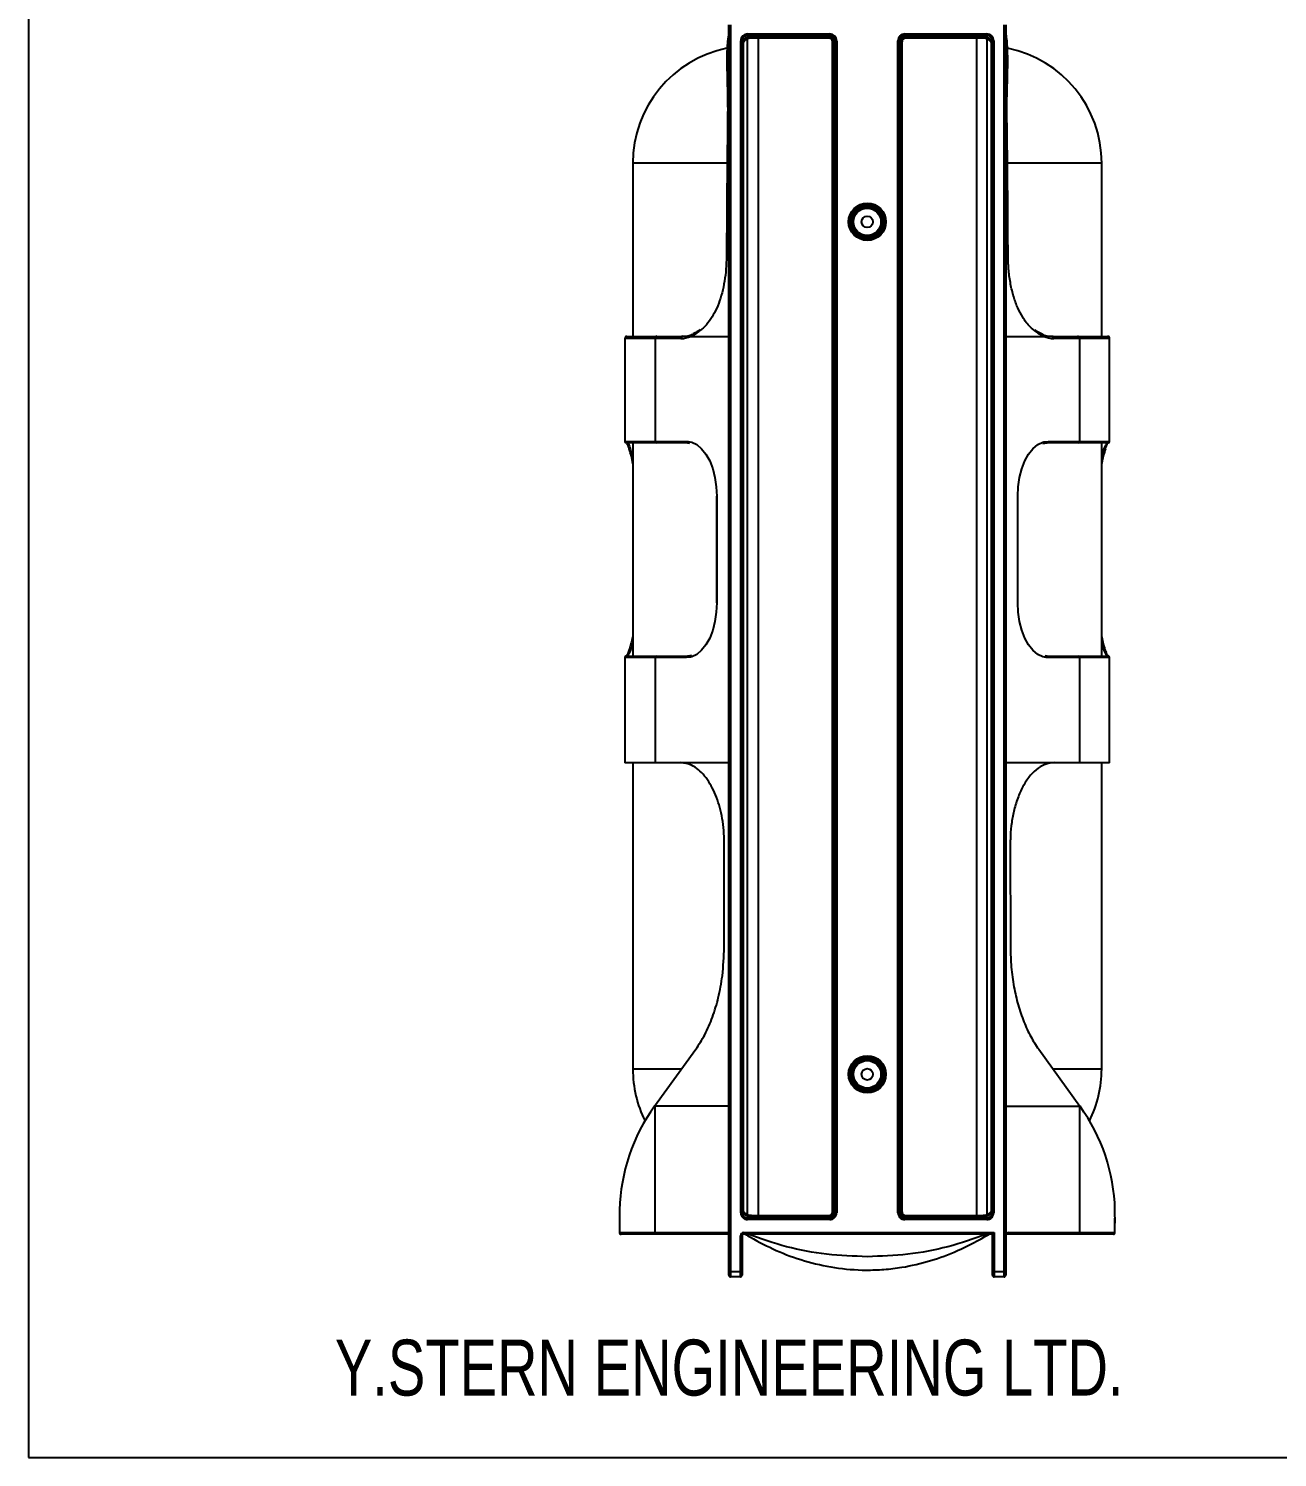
# Model space of a CAD drawing. Extents: x 8 to 886, y 8 to 621.
# Drawn here: x 8.1 to 242.5, y 7.7 to 275.9 of the extents above; entities that cross this region are included whole.
import ezdxf

# ---------------------------------------------------------------- set-up
doc = ezdxf.new("R2010")
doc.units = 0
doc.header["$LTSCALE"] = 3
doc.layers.get('0').update_dxf_attribs({"linetype": 'CONTINUOUS'})
doc.layers.add('LEVEL0', color=179, linetype='CONTINUOUS')
doc.styles.add('SLDTEXTSTYLE0', font='TXT', dxfattribs={"width": 0.75})

msp = doc.modelspace()

# ---------------------------------------------------------------- linework, layer by layer
at = {"color": 7, "linetype": 'CONTINUOUS'}
for p, q in [((139.51, 42.59), (139.51, 276.59)), ((191.51, 276.59), (191.51, 42.59)), ((121.51, 250.59), (121.51, 218.09)), ((209.51, 218.09), (209.51, 250.59)), ((120.01, 217.69), (120.01, 198.39)), ((120.41, 218.09), (126.05, 218.09)), ((126.05, 218.09), (130.84, 218.09)), ((132.42, 218.09), (139.51, 218.09)), ((191.51, 218.09), (198.6, 218.09)), ((200.18, 218.09), (204.98, 218.09)), ((204.98, 218.09), (210.61, 218.09)), ((211.01, 198.39), (211.01, 217.69)), ((125.96, 198.09), (120.31, 198.09)), ((121.51, 198.09), (121.51, 158.09)), ((131.84, 198.09), (125.96, 198.09)), ((131.84, 198.09), (132.14, 198.07)), ((198.48, 198), (199.19, 198.09)), ((205.07, 198.09), (199.19, 198.09)), ((210.71, 198.09), (205.07, 198.09)), ((209.51, 158.09), (209.51, 198.09)), ((137.23, 188.09), (137.23, 168.09)), ((137.23, 188.09), (137.27, 188.09)), ((193.79, 188.09), (193.76, 188.09)), ((193.79, 168.09), (193.79, 188.09)), ((137.23, 168.09), (137.27, 168.09)), ((193.76, 168.09), (193.79, 168.09)), ((120.01, 157.79), (120.01, 138.08)), ((120.31, 158.09), (125.96, 158.09)), ((125.96, 158.09), (131.84, 158.09)), ((132.55, 158.18), (131.84, 158.09)), ((199.19, 158.09), (198.89, 158.12)), ((199.19, 158.09), (205.07, 158.09)), ((205.07, 158.09), (210.71, 158.09)), ((211.01, 138.08), (211.01, 157.79)), ((120.01, 138.09), (125.7, 138.09)), ((121.51, 138.09), (121.51, 80.59)), ((125.7, 138.09), (130.39, 138.09)), ((200.64, 138.09), (205.33, 138.09)), ((205.33, 138.09), (211.01, 138.09)), ((209.51, 80.59), (209.51, 138.09)), ((138.65, 103.43), (138.67, 123.09)), ((192.36, 123.09), (192.38, 103.43)), ((125.59, 73.59), (133.34, 84.28)), ((197.69, 84.28), (205.44, 73.59)), ((119.01, 52.58), (119.01, 49.89)), ((212.01, 49.89), (212.01, 52.58)), ((125.92, 49.59), (119.31, 49.59)), ((139.51, 49.59), (125.92, 49.59)), ((142.01, 49.29), (142.01, 42.59)), ((189.01, 49.59), (142.31, 49.59)), ((189.01, 42.59), (189.01, 49.59)), ((205.11, 49.59), (191.81, 49.59)), ((211.71, 49.59), (205.11, 49.59)), ((139.51, 41.89), (139.51, 42.59)), ((141.71, 41.59), (139.81, 41.59)), ((142.01, 42.59), (142.01, 41.89)), ((189.01, 41.89), (189.01, 42.59)), ((191.21, 41.59), (189.31, 41.59)), ((191.51, 42.59), (191.51, 41.89))]:
    msp.add_line(p, q, dxfattribs=at)
at = {"color": 8, "linetype": 'CONTINUOUS'}
for p, q in [((139.81, 276.59), (139.81, 42.59)), ((191.21, 42.59), (191.21, 276.59)), ((141.76, 53.62), (141.76, 273.56)), ((141.76, 273.56), (142.06, 273.56)), ((142.06, 273.56), (142.06, 53.62)), ((142.29, 273.33), (142.06, 273.56)), ((142.98, 273.84), (142.98, 53.34)), ((143.04, 274.84), (158.49, 274.84)), ((143.04, 274.84), (143.04, 274.55)), ((158.49, 274.55), (143.04, 274.55)), ((143.04, 274.55), (143.27, 274.32)), ((145.01, 274.37), (158.31, 274.37)), ((145.01, 274.08), (145.01, 274.37)), ((158.31, 274.08), (145.01, 274.08)), ((145.01, 274.08), (145.01, 53.11)), ((158.31, 274.37), (158.49, 274.55)), ((158.31, 274.08), (158.31, 274.37)), ((158.49, 274.84), (158.49, 274.55)), ((159.47, 273.56), (159.29, 273.39)), ((159.47, 53.62), (159.47, 273.56)), ((159.47, 273.56), (159.77, 273.56)), ((159.77, 273.56), (159.77, 53.62)), ((171.26, 53.62), (171.26, 273.56)), ((171.26, 273.56), (171.56, 273.56)), ((171.56, 273.56), (171.56, 53.62)), ((171.73, 273.39), (171.56, 273.56)), ((172.54, 274.84), (187.99, 274.84)), ((172.54, 274.84), (172.54, 274.55)), ((187.99, 274.55), (172.54, 274.55)), ((172.54, 274.55), (172.72, 274.37)), ((172.72, 274.37), (186.01, 274.37)), ((172.72, 274.08), (172.72, 274.37)), ((186.01, 274.08), (172.72, 274.08)), ((186.01, 274.08), (186.01, 274.37)), ((186.01, 274.08), (186.01, 53.11)), ((187.76, 274.32), (187.99, 274.55)), ((187.99, 274.84), (187.99, 274.55)), ((188.04, 53.34), (188.04, 273.84)), ((188.97, 273.56), (188.74, 273.33)), ((188.97, 53.62), (188.97, 273.56)), ((188.97, 273.56), (189.27, 273.56)), ((189.27, 273.56), (189.27, 53.62)), ((142.29, 53.85), (142.29, 273.33)), ((159, 53.8), (159, 273.39)), ((159, 273.39), (159.29, 273.39)), ((159.29, 273.39), (159.29, 53.8)), ((171.73, 53.8), (171.73, 273.39)), ((172.03, 273.39), (171.73, 273.39)), ((172.03, 273.39), (172.03, 53.8)), ((188.74, 273.33), (188.74, 53.85)), ((139.11, 250.59), (121.51, 250.59)), ((209.51, 250.59), (191.88, 250.59)), ((125.7, 217.69), (120.01, 217.69)), ((125.7, 217.69), (125.7, 198.39)), ((130.49, 217.69), (125.7, 217.69)), ((205.33, 217.69), (200.53, 217.69)), ((205.33, 217.69), (205.33, 198.39)), ((211.01, 217.69), (205.33, 217.69)), ((120.01, 198.39), (125.7, 198.39)), ((125.7, 198.39), (131.57, 198.39)), ((131.57, 198.39), (131.92, 198.37)), ((198.68, 198.3), (199.45, 198.39)), ((199.45, 198.39), (205.33, 198.39)), ((205.33, 198.39), (211.01, 198.39)), ((137.27, 188.09), (137.27, 168.09)), ((193.76, 168.09), (193.76, 188.09)), ((125.7, 157.79), (120.01, 157.79)), ((125.7, 157.79), (125.7, 138.09)), ((131.57, 157.79), (125.7, 157.79)), ((132.35, 157.89), (131.57, 157.79)), ((199.45, 157.79), (199.1, 157.81)), ((205.33, 157.79), (199.45, 157.79)), ((205.33, 157.79), (205.33, 138.09)), ((211.01, 157.79), (205.33, 157.79)), ((130.39, 138.09), (139.51, 138.09)), ((191.51, 138.09), (200.64, 138.09)), ((121.51, 80.59), (130.55, 80.59)), ((200.5, 80.59), (209.51, 80.59)), ((125.66, 73.59), (125.59, 73.59)), ((139.51, 73.59), (125.66, 73.59)), ((125.66, 73.59), (125.66, 49.89)), ((191.51, 73.59), (205.37, 73.59)), ((205.37, 73.59), (205.37, 49.89)), ((205.37, 73.59), (205.44, 73.59)), ((142.06, 53.62), (142.29, 53.85)), ((159, 53.8), (159.29, 53.8)), ((159.29, 53.8), (159.47, 53.62)), ((171.56, 53.62), (171.73, 53.8)), ((172.03, 53.8), (171.73, 53.8)), ((188.74, 53.85), (188.97, 53.62)), ((141.76, 53.62), (142.06, 53.62)), ((143.27, 52.87), (143.04, 52.64)), ((143.04, 52.64), (158.49, 52.64)), ((143.04, 52.64), (143.04, 52.34)), ((158.49, 52.34), (143.04, 52.34)), ((145.01, 53.11), (158.31, 53.11)), ((145.01, 53.11), (145.01, 52.81)), ((158.31, 52.81), (145.01, 52.81)), ((158.31, 53.11), (158.31, 52.81)), ((158.49, 52.64), (158.31, 52.81)), ((158.49, 52.64), (158.49, 52.34)), ((159.47, 53.62), (159.77, 53.62)), ((171.26, 53.62), (171.56, 53.62)), ((172.72, 52.81), (172.54, 52.64)), ((172.54, 52.64), (187.99, 52.64)), ((172.54, 52.64), (172.54, 52.34)), ((187.99, 52.34), (172.54, 52.34)), ((172.72, 53.11), (186.01, 53.11)), ((172.72, 53.11), (172.72, 52.81)), ((186.01, 52.81), (172.72, 52.81)), ((186.01, 53.11), (186.01, 52.81)), ((187.99, 52.64), (187.76, 52.87)), ((187.99, 52.64), (187.99, 52.34)), ((188.97, 53.62), (189.27, 53.62)), ((119.01, 49.89), (125.66, 49.89)), ((125.66, 49.89), (139.51, 49.89)), ((141.71, 42.59), (141.71, 49.29)), ((141.71, 49.29), (142.01, 49.29)), ((142.31, 49.89), (189.31, 49.89)), ((142.31, 49.89), (142.31, 49.59)), ((187.93, 49.56), (143.1, 49.56)), ((189.31, 49.89), (189.31, 42.59)), ((192.07, 49.89), (205.37, 49.89)), ((205.37, 49.89), (212.01, 49.89)), ((139.51, 42.59), (139.81, 42.59)), ((139.81, 42.59), (141.71, 42.59)), ((139.81, 42.59), (139.81, 41.59)), ((141.71, 42.59), (142.01, 42.59)), ((141.71, 41.59), (141.71, 42.59)), ((189.01, 42.59), (189.31, 42.59)), ((189.31, 42.59), (191.21, 42.59)), ((189.31, 42.59), (189.31, 41.59)), ((191.21, 42.59), (191.51, 42.59)), ((191.21, 41.59), (191.21, 42.59))]:
    msp.add_line(p, q, dxfattribs=at)
at = {"color": 7, "linetype": 'CONTINUOUS', "flags": 128}
for points in [[(131.92, 198.37), (132.56, 198.24), (133.52, 197.77), (134.42, 197.01), (135.24, 195.98), (135.94, 194.71), (136.51, 193.24), (136.93, 191.62), (137.18, 189.88), (137.27, 188.09)], [(193.76, 188.09), (193.84, 189.88), (194.1, 191.62), (194.52, 193.24), (195.09, 194.71), (195.79, 195.98), (196.61, 197.01), (197.51, 197.77), (198.46, 198.24), (198.68, 198.3)], [(137.27, 168.09), (137.18, 166.3), (136.93, 164.57), (136.51, 162.94), (135.94, 161.47), (135.24, 160.2), (134.42, 159.17), (133.52, 158.41), (132.56, 157.95), (132.35, 157.89)], [(199.1, 157.81), (198.46, 157.95), (197.51, 158.41), (196.61, 159.17), (195.79, 160.2), (195.09, 161.47), (194.52, 162.94), (194.1, 164.57), (193.84, 166.3), (193.76, 168.09)], [(189.31, 49.89), (189.26, 49.84), (189.21, 49.79), (189.16, 49.74), (189.12, 49.7), (189.08, 49.66), (189.05, 49.63), (189.03, 49.61), (189.02, 49.6), (189.01, 49.59)]]:
    msp.add_lwpolyline(points, dxfattribs=at)
at = {"color": 7, "linetype": 'CONTINUOUS'}
for centre, radius in [((165.51, 239.59), 3.5), ((165.51, 239.59), 3.25), ((165.51, 239.59), 3.19), ((165.51, 239.59), 2.99), ((165.51, 239.59), 2.93), ((165.51, 239.59), 2.72), ((165.51, 239.59), 2.67), ((165.51, 79.59), 3.5), ((165.51, 79.59), 3.25), ((165.51, 79.59), 3.19), ((165.51, 79.59), 2.99), ((165.51, 79.59), 2.93), ((165.51, 79.59), 2.72), ((165.51, 79.59), 2.67)]:
    msp.add_circle(centre, radius, dxfattribs=at)
at = {"color": 8, "linetype": 'CONTINUOUS'}
for centre, radius in [((165.51, 239.59), 2.57), ((165.51, 239.59), 1.07), ((165.51, 79.59), 2.57), ((165.51, 79.59), 1.07)]:
    msp.add_circle(centre, radius, dxfattribs=at)
at = {"color": 7, "linetype": 'CONTINUOUS'}
for centre, radius, start, end in [((139.21, 275.12), 0.3, 348.5268, 359.9954), ((191.81, 275.12), 0.3, 180.0046, 191.4732), ((143.51, 250.59), 22, 101.3669, 180), ((187.51, 250.59), 22, 360, 78.5986), ((120.41, 217.69), 0.4, 89.9989, 180.0022), ((130.83, 223.16), 5.06, 270.2216, 292.2452), ((200.2, 223.16), 5.06, 247.7548, 269.7784), ((210.61, 217.69), 0.4, 359.9978, 90.0011), ((120.31, 198.39), 0.3, 180.0082, 269.9932), ((210.71, 198.39), 0.3, 270.0068, 359.9918), ((120.31, 157.79), 0.3, 89.9971, 180.0015), ((210.71, 157.79), 0.3, 359.9985, 90.0029), ((143.51, 80.59), 22, 180.0001, 206.341), ((187.51, 80.59), 22, 333.659, 359.9999), ((153.54, 53.32), 34.53, 144.0472, 178.6403), ((177.49, 53.32), 34.53, 1.3597, 35.9528), ((119.31, 49.89), 0.3, 179.9985, 270.0036), ((142.31, 49.29), 0.3, 89.9961, 180.0021), ((142.92, 49.09), 0.499, 68.74, 90.0166), ((188.55, 49.09), 0.5, 89.9948, 106.3369), ((191.81, 49.29), 0.3, 89.999, 179.9992), ((211.71, 49.89), 0.3, 269.9964, 0.0015), ((139.81, 41.89), 0.3, 179.9985, 270.0036), ((141.71, 41.89), 0.3, 269.9964, 0.0015), ((189.31, 41.89), 0.3, 179.9985, 270.0036), ((191.21, 41.89), 0.3, 269.9964, 0.0015)]:
    msp.add_arc(centre, radius, start, end, dxfattribs=at)
at = {"color": 8, "linetype": 'CONTINUOUS'}
for centre, radius, start, end in [((143.04, 273.57), 1.27, 89.709, 180.2909), ((143.03, 273.58), 0.969, 89.0326, 180.9672), ((142.52, 273.53), 0.555, 33.5368, 73.5604), ((145, 245.76), 28.61, 89.962, 93.4531), ((142.97, 274.05), 0.405, 355.8548, 41.0665), ((145, 248.6), 25.47, 89.9599, 93.66), ((158.3, 273.38), 0.992, 0.3902, 89.6101), ((158.31, 273.39), 0.686, 359.708, 90.2927), ((158.49, 273.57), 1.27, 359.7091, 90.291), ((158.5, 273.58), 0.969, 359.0328, 90.9674), ((172.54, 273.57), 1.27, 89.709, 180.2909), ((172.53, 273.58), 0.969, 89.0326, 180.9672), ((172.73, 273.38), 0.992, 90.3899, 179.6098), ((172.72, 273.39), 0.686, 89.7073, 180.292), ((186.03, 245.76), 28.61, 86.5469, 90.038), ((186.03, 248.6), 25.47, 86.34, 90.0401), ((188.06, 274.05), 0.405, 138.9335, 184.1452), ((187.99, 273.57), 1.27, 359.7091, 90.291), ((188, 273.58), 0.969, 359.0328, 90.9674), ((188.51, 273.53), 0.555, 106.4396, 146.4632), ((126.08, 217.72), 0.378, 94.0686, 183.5566), ((130.47, 222.65), 4.96, 270.2569, 293.1761), ((130.87, 217.72), 0.378, 94.0683, 183.5568), ((200.56, 222.65), 4.96, 246.8239, 269.7431), ((200.16, 217.72), 0.378, 356.4432, 85.9317), ((204.95, 217.72), 0.378, 356.4434, 85.9314), ((125.98, 198.37), 0.283, 176.4444, 265.9331), ((131.86, 198.37), 0.283, 176.4444, 265.9339), ((199.17, 198.37), 0.283, 274.0661, 3.5556), ((205.05, 198.37), 0.283, 274.0669, 3.5556), ((125.98, 157.81), 0.283, 94.0636, 183.5589), ((131.86, 157.81), 0.283, 94.0627, 183.559), ((199.17, 157.81), 0.283, 356.441, 85.9373), ((205.05, 157.81), 0.283, 356.4411, 85.9364), ((158.3, 53.8), 0.992, 270.3912, 359.6093), ((158.31, 53.79), 0.686, 269.7073, 0.292), ((172.73, 53.8), 0.992, 180.3907, 269.6088), ((172.72, 53.79), 0.686, 179.708, 270.2927), ((143.04, 53.61), 1.27, 179.7083, 270.2917), ((143.03, 53.6), 0.969, 179.0316, 270.9678), ((142.52, 53.65), 0.555, 286.4505, 326.4559), ((142.97, 53.13), 0.405, 318.9311, 4.1459), ((145, 81.45), 28.63, 266.547, 270.0359), ((145, 78.6), 25.49, 266.3412, 270.0389), ((158.49, 53.61), 1.27, 269.7083, 0.2917), ((158.5, 53.6), 0.969, 269.0322, 0.9684), ((172.54, 53.61), 1.27, 179.7083, 270.2917), ((172.53, 53.6), 0.969, 179.0316, 270.9678), ((186.03, 78.6), 25.49, 269.9611, 273.6588), ((186.03, 81.45), 28.63, 269.9641, 273.453), ((188.06, 53.13), 0.405, 175.8541, 221.0689), ((187.99, 53.61), 1.27, 269.7083, 0.2917), ((188, 53.6), 0.969, 269.0322, 0.9684), ((188.51, 53.65), 0.555, 213.5441, 253.5495), ((125.94, 49.87), 0.281, 175.9366, 265.2611), ((142.31, 49.29), 0.6, 89.9966, 180.0015), ((188.55, 49.09), 0.501, 106.3466, 120.9057), ((192.07, 49.29), 0.6, 89.9988, 158.2035), ((191.79, 49.87), 0.281, 274.7385, 4.0642), ((205.09, 49.87), 0.281, 274.7389, 4.0634)]:
    msp.add_arc(centre, radius, start, end, dxfattribs=at)
at = {"color": 7, "linetype": 'CONTINUOUS'}
for points, knots in [([(139.51, 275.06), (139.43, 274.54), (139.27, 273.53), (139.18, 271.89), (139.14, 270.09), (139.17, 268.01), (139.23, 265.71), (139.29, 263.26), (139.31, 261.37), (139.31, 260.3), (139.3, 260.1)], [0, 0, 0, 0, 0.105269, 0.205289, 0.327438, 0.46717, 0.62168, 0.787077, 0.958521, 1, 1, 1, 1]), ([(191.51, 275.09), (191.51, 275.09), (191.51, 275.09), (191.51, 275.09), (191.51, 275.09)], [0, 0, 0, 0, 0.924172, 1, 1, 1, 1]), ([(191.72, 260.1), (191.72, 260.52), (191.71, 261.8), (191.75, 263.89), (191.82, 266.31), (191.87, 268.56), (191.88, 270.58), (191.83, 272.3), (191.73, 273.77), (191.59, 274.65), (191.52, 275.06)], [0, 0, 0, 0, 0.085638, 0.255803, 0.418748, 0.57007, 0.705567, 0.82222, 0.916075, 1, 1, 1, 1]), ([(139.3, 260.1), (139.3, 259.83), (139.29, 258.5), (139.23, 252.9), (139.16, 244.16), (139.11, 236.5), (139.09, 233.09)], [0, 0, 0, 0, 0.029626, 0.14813, 0.622147, 1, 1, 1, 1]), ([(191.94, 233.09), (191.94, 233.36), (191.93, 234.69), (191.9, 240.29), (191.84, 249.03), (191.76, 256.7), (191.72, 260.1)], [0, 0, 0, 0, 0.029626, 0.148131, 0.622149, 1, 1, 1, 1]), ([(139.09, 233.09), (139.07, 232.3), (139.03, 230.74), (138.75, 228.46), (138.29, 226.31), (137.67, 224.32), (136.88, 222.55), (135.9, 220.98), (134.97, 219.81), (134.25, 219.28), (134.02, 219.1)], [0, 0, 0, 0, 0.154236, 0.304943, 0.448528, 0.583157, 0.710642, 0.826809, 0.943698, 1, 1, 1, 1]), ([(197.14, 219.02), (196.78, 219.29), (195.81, 220.02), (194.7, 221.58), (193.69, 223.5), (192.93, 225.58), (192.38, 227.9), (192.02, 230.43), (191.97, 232.19), (191.94, 233.09)], [0, 0, 0, 0, 0.085915, 0.234651, 0.364109, 0.506276, 0.661022, 0.82461, 1, 1, 1, 1]), ([(132.39, 218.1), (132.39, 218.15), (132.4, 218.23), (132.45, 218.35), (132.54, 218.43), (132.63, 218.47), (132.7, 218.47), (132.73, 218.47), (132.74, 218.47)], [0, 0, 0, 0, 0.224053, 0.43707, 0.640349, 0.83988, 0.946226, 1, 1, 1, 1]), ([(132.39, 218.1), (132.39, 218.1), (132.39, 218.1), (132.39, 218.1), (132.4, 218.1), (132.41, 218.09), (132.42, 218.09), (132.42, 218.09)], [0, 0, 0, 0, 0.048465, 0.103038, 0.184143, 0.464272, 1, 1, 1, 1]), ([(134.13, 219.38), (133.87, 219.17), (133.48, 218.85), (133, 218.66), (132.84, 218.59)], [0, 0, 0, 0, 0.649152, 1, 1, 1, 1]), ([(198.44, 218.47), (198.1, 218.61), (197.59, 218.82), (197.17, 219.17), (197.03, 219.29)], [0, 0, 0, 0, 0.654216, 1, 1, 1, 1]), ([(198.64, 218.1), (198.63, 218.15), (198.63, 218.23), (198.58, 218.35), (198.49, 218.43), (198.4, 218.47), (198.33, 218.47), (198.3, 218.47), (198.29, 218.47)], [0, 0, 0, 0, 0.224053, 0.43707, 0.640349, 0.83988, 0.946226, 1, 1, 1, 1]), ([(198.6, 218.09), (198.61, 218.09), (198.61, 218.09), (198.62, 218.09), (198.63, 218.1), (198.63, 218.1), (198.63, 218.1), (198.64, 218.1), (198.64, 218.1), (198.64, 218.1), (198.64, 218.1)], [0, 0, 0, 0, 0.295073, 0.495155, 0.633579, 0.731883, 0.83835, 0.891895, 0.957413, 1, 1, 1, 1]), ([(120.32, 198.12), (120.35, 198.07), (120.46, 197.9), (120.63, 197.5), (120.75, 197.15), (120.82, 196.94)], [0, 0, 0, 0, 0.132152, 0.481261, 1, 1, 1, 1]), ([(121.51, 194.19), (121.43, 194.67), (121.27, 195.61), (120.97, 196.51), (120.82, 196.94)], [0, 0, 0, 0, 0.5177942, 1, 1, 1, 1]), ([(210.22, 196.96), (210.12, 196.7), (209.81, 195.82), (209.64, 194.89), (209.51, 194.24)], [0, 0, 0, 0, 0.29563, 1, 1, 1, 1]), ([(210.22, 196.96), (210.24, 197.04), (210.33, 197.34), (210.48, 197.73), (210.64, 198.01), (210.69, 198.1)], [0, 0, 0, 0, 0.206904, 0.758244, 1, 1, 1, 1]), ([(121.51, 161.93), (121.5, 161.83), (121.4, 161.3), (121.2, 160.48), (120.98, 159.76), (120.89, 159.46)], [0, 0, 0, 0, 0.121798, 0.630764, 1, 1, 1, 1]), ([(210.09, 159.62), (210.02, 159.85), (209.82, 160.51), (209.63, 161.28), (209.53, 161.82), (209.51, 161.93)], [0, 0, 0, 0, 0.314023, 0.858948, 1, 1, 1, 1]), ([(120.89, 159.46), (120.88, 159.42), (120.8, 159.12), (120.56, 158.63), (120.55, 158.33), (120.27, 158.03), (120.32, 158.06), (120.32, 158.06)], [0, 0, 0, 0, 0.089713, 0.612053, 0.900923, 0.991372, 1, 1, 1, 1]), ([(210.7, 158.07), (210.7, 158.07), (210.76, 158.06), (210.46, 158.35), (210.46, 158.66), (210.21, 159.18), (210.12, 159.52), (210.09, 159.62)], [0, 0, 0, 0, 0.004628, 0.102906, 0.367373, 0.822724, 1, 1, 1, 1]), ([(138.67, 123.09), (138.65, 123.85), (138.61, 125.36), (138.32, 127.57), (137.87, 129.64), (137.25, 131.57), (136.48, 133.32), (135.55, 134.89), (134.48, 136.21), (133.23, 137.25), (131.86, 137.95), (130.87, 138.05), (130.39, 138.09)], [0, 0, 0, 0, 0.1226876, 0.2426281, 0.3569641, 0.4643455, 0.5682784, 0.6626802, 0.7570684, 0.8409667, 0.9231154, 1, 1, 1, 1]), ([(200.64, 138.09), (200.11, 138.04), (199.02, 137.92), (197.47, 137.04), (196.04, 135.68), (194.81, 133.86), (193.8, 131.67), (193.06, 129.31), (192.58, 126.83), (192.38, 124.76), (192.36, 123.5), (192.36, 123.09)], [0, 0, 0, 0, 0.084452, 0.175794, 0.2802, 0.40054, 0.526859, 0.666858, 0.797464, 0.933573, 1, 1, 1, 1]), ([(133.34, 84.28), (133.92, 85.17), (135.15, 87.08), (136.54, 90.36), (137.65, 94.07), (138.47, 98.46), (138.58, 101.65), (138.65, 103.43)], [0, 0, 0, 0, 0.158617, 0.337507, 0.526724, 0.735017, 1, 1, 1, 1]), ([(192.38, 103.43), (192.41, 102.19), (192.48, 99.7), (192.98, 96.08), (193.77, 92.63), (194.83, 89.51), (196.1, 86.7), (197.17, 85.07), (197.69, 84.28)], [0, 0, 0, 0, 0.184399, 0.370268, 0.542879, 0.709602, 0.859384, 1, 1, 1, 1]), ([(119.02, 54.14), (119.02, 54.03), (119.02, 53.56), (119.01, 53.04), (119.01, 52.63), (119.02, 52.58)], [0, 0, 0, 0, 0.205644, 0.902429, 1, 1, 1, 1]), ([(212, 51.58), (212, 51.59), (212.02, 51.86), (212.01, 52.47), (212.01, 53.31), (212.01, 53.89), (212.01, 54.14)], [0, 0, 0, 0, 0.010565, 0.313894, 0.714684, 1, 1, 1, 1]), ([(142.62, 49.59), (142.62, 49.59), (142.93, 49.39), (144.83, 48.3), (148.44, 46.42), (153.73, 44.46), (159.39, 43.19), (164.43, 42.77), (168.65, 42.93), (172.72, 43.41), (177.38, 44.51), (182.9, 46.51), (186.41, 48.47), (188.33, 49.55)], [0, 0, 0, 0, 0.000001, 0.023254, 0.136074, 0.252535, 0.373404, 0.496037, 0.565992, 0.635625, 0.750657, 0.862927, 1, 1, 1, 1]), ([(165.51, 45.36), (162.97, 45.45), (157.87, 45.64), (150.33, 47.05), (145.51, 48.72), (143.1, 49.56)], [0, 0, 0, 0, 0.333333, 0.666667, 1, 1, 1, 1]), ([(187.93, 49.56), (185.52, 48.72), (180.7, 47.05), (173.16, 45.64), (168.06, 45.45), (165.51, 45.36)], [0, 0, 0, 0, 0.333333, 0.666667, 1, 1, 1, 1]), ([(188.33, 49.55), (188.32, 49.54), (188.31, 49.53), (188.3, 49.52), (188.29, 49.52)], [0, 0, 0, 0, 0.562492, 1, 1, 1, 1]), ([(188.31, 49.53), (188.31, 49.53), (188.31, 49.53), (188.32, 49.54), (188.32, 49.54), (188.35, 49.55), (188.37, 49.56), (188.4, 49.57), (188.41, 49.57)], [0, 0, 0, 0, 0.006741, 0.051593, 0.146626, 0.296976, 0.709483, 1, 1, 1, 1])]:
    msp.add_open_spline(points, degree=3, knots=knots, dxfattribs=at)
at = {"color": 8, "linetype": 'CONTINUOUS'}
for points, knots in [([(139.51, 275.09), (139.51, 275.08), (139.51, 275.08), (139.51, 275.07), (139.51, 275.06)], [0, 0, 0, 0, 0.416509, 1, 1, 1, 1]), ([(142.29, 273.33), (142.29, 273.33), (142.29, 273.34), (142.29, 273.36), (142.3, 273.42), (142.33, 273.57), (142.42, 273.77), (142.56, 273.95), (142.64, 274.03), (142.68, 274.07)], [0, 0, 0, 0, 0.006856, 0.023836, 0.070401, 0.223873, 0.569438, 0.832597, 1, 1, 1, 1]), ([(142.98, 273.84), (142.93, 273.82), (142.8, 273.77), (142.67, 273.7), (142.53, 273.62), (142.44, 273.55), (142.34, 273.45), (142.3, 273.38), (142.29, 273.33), (142.29, 273.33)], [0, 0, 0, 0, 0.211729, 0.441917, 0.514228, 0.744831, 0.837113, 0.996341, 1, 1, 1, 1]), ([(142.68, 274.07), (142.77, 274.14), (142.95, 274.27), (143.17, 274.3), (143.27, 274.32)], [0, 0, 0, 0, 0.514961, 1, 1, 1, 1]), ([(143.37, 274.02), (143.3, 274.01), (143.16, 273.99), (143.04, 273.89), (142.98, 273.84)], [0, 0, 0, 0, 0.480138, 1, 1, 1, 1]), ([(188.04, 273.84), (187.99, 273.89), (187.88, 273.99), (187.73, 274.01), (187.66, 274.02)], [0, 0, 0, 0, 0.503989, 1, 1, 1, 1]), ([(187.76, 274.32), (187.87, 274.3), (188.09, 274.27), (188.26, 274.13), (188.35, 274.07)], [0, 0, 0, 0, 0.500982, 1, 1, 1, 1]), ([(188.74, 273.33), (188.74, 273.33), (188.73, 273.38), (188.69, 273.45), (188.59, 273.55), (188.5, 273.62), (188.36, 273.7), (188.22, 273.77), (188.1, 273.82), (188.04, 273.84)], [0, 0, 0, 0, 0.003659, 0.162887, 0.255169, 0.485772, 0.558083, 0.788271, 1, 1, 1, 1]), ([(188.35, 274.07), (188.38, 274.03), (188.47, 273.95), (188.6, 273.77), (188.7, 273.57), (188.73, 273.42), (188.74, 273.36), (188.74, 273.34), (188.74, 273.33), (188.74, 273.33)], [0, 0, 0, 0, 0.167403, 0.430562, 0.776127, 0.929599, 0.976164, 0.993144, 1, 1, 1, 1]), ([(191.52, 275.06), (191.52, 275.07), (191.52, 275.08), (191.51, 275.08), (191.51, 275.09)], [0, 0, 0, 0, 0.583491, 1, 1, 1, 1]), ([(134.02, 219.1), (133.83, 218.94), (133.34, 218.52), (132.75, 218.26), (132.39, 218.1)], [0, 0, 0, 0, 0.388701, 1, 1, 1, 1]), ([(198.64, 218.1), (198.3, 218.25), (197.76, 218.48), (197.31, 218.87), (197.14, 219.02)], [0, 0, 0, 0, 0.613018, 1, 1, 1, 1]), ([(120.44, 198.09), (120.46, 198.09), (120.76, 197.97), (121.01, 196.84), (121.31, 196), (121.51, 195.42)], [0, 0, 0, 0, 0.0204439, 0.3355559, 1, 1, 1, 1]), ([(209.51, 195.33), (209.56, 195.53), (209.73, 196.28), (209.99, 197.27), (210.46, 197.91), (210.59, 198.09)], [0, 0, 0, 0, 0.210744, 0.774511, 1, 1, 1, 1]), ([(121.51, 160.86), (121.47, 160.65), (121.3, 159.9), (121.04, 158.91), (120.57, 158.27), (120.44, 158.09)], [0, 0, 0, 0, 0.210745, 0.774503, 1, 1, 1, 1]), ([(210.59, 158.09), (210.53, 158.14), (210.32, 158.32), (210.02, 159.18), (209.68, 160.01), (209.54, 160.71), (209.51, 160.82)], [0, 0, 0, 0, 0.081337, 0.272777, 0.889924, 1, 1, 1, 1]), ([(142.68, 53.12), (142.64, 53.15), (142.56, 53.24), (142.42, 53.41), (142.33, 53.61), (142.3, 53.76), (142.29, 53.82), (142.29, 53.84), (142.29, 53.85), (142.29, 53.85)], [0, 0, 0, 0, 0.167416, 0.430577, 0.77616, 0.929616, 0.976182, 0.993144, 1, 1, 1, 1]), ([(142.29, 53.85), (142.29, 53.85), (142.3, 53.8), (142.34, 53.74), (142.44, 53.63), (142.53, 53.56), (142.67, 53.48), (142.8, 53.41), (142.93, 53.37), (142.98, 53.34)], [0, 0, 0, 0, 0.003643, 0.162859, 0.255167, 0.485774, 0.558068, 0.788268, 1, 1, 1, 1]), ([(188.04, 53.34), (188.1, 53.37), (188.22, 53.41), (188.36, 53.48), (188.5, 53.56), (188.59, 53.63), (188.69, 53.74), (188.73, 53.8), (188.74, 53.85), (188.74, 53.85)], [0, 0, 0, 0, 0.211732, 0.441932, 0.514226, 0.744833, 0.837141, 0.996357, 1, 1, 1, 1]), ([(188.74, 53.85), (188.74, 53.85), (188.74, 53.84), (188.74, 53.82), (188.73, 53.76), (188.7, 53.61), (188.6, 53.41), (188.47, 53.24), (188.38, 53.15), (188.35, 53.12)], [0, 0, 0, 0, 0.006856, 0.023818, 0.070384, 0.22384, 0.569423, 0.832584, 1, 1, 1, 1]), ([(143.27, 52.87), (143.16, 52.88), (142.94, 52.91), (142.77, 53.05), (142.68, 53.12)], [0, 0, 0, 0, 0.500994, 1, 1, 1, 1]), ([(142.98, 53.34), (143.04, 53.29), (143.15, 53.2), (143.3, 53.17), (143.37, 53.16)], [0, 0, 0, 0, 0.503975, 1, 1, 1, 1]), ([(187.66, 53.16), (187.73, 53.17), (187.87, 53.2), (187.99, 53.29), (188.04, 53.34)], [0, 0, 0, 0, 0.480124, 1, 1, 1, 1]), ([(188.35, 53.12), (188.26, 53.05), (188.08, 52.91), (187.86, 52.88), (187.76, 52.87)], [0, 0, 0, 0, 0.514958, 1, 1, 1, 1]), ([(188.29, 49.52), (188.29, 49.52), (188.27, 49.52), (188.21, 49.53), (188.09, 49.54), (187.98, 49.55), (187.93, 49.56)], [0, 0, 0, 0, 0.0253182, 0.1263799, 0.5276329, 1, 1, 1, 1])]:
    msp.add_open_spline(points, degree=3, knots=knots, dxfattribs=at)
at = {"layer": 'LEVEL0', "color": 7}
for p, q in [((8.09, 621.35), (8.09, 7.69)), ((8.09, 7.69), (885.71, 7.69))]:
    msp.add_line(p, q, dxfattribs=at)

# ---------------------------------------------------------------- texts
at = {"layer": 'LEVEL0', "color": 7, "insert": (213.62, 29.8), "char_height": 10.5, "attachment_point": 3, "style": 'SLDTEXTSTYLE0'}
msp.add_mtext('Y.STERN ENGINEERING LTD.', dxfattribs=at)

doc.saveas('drawing.dxf')
